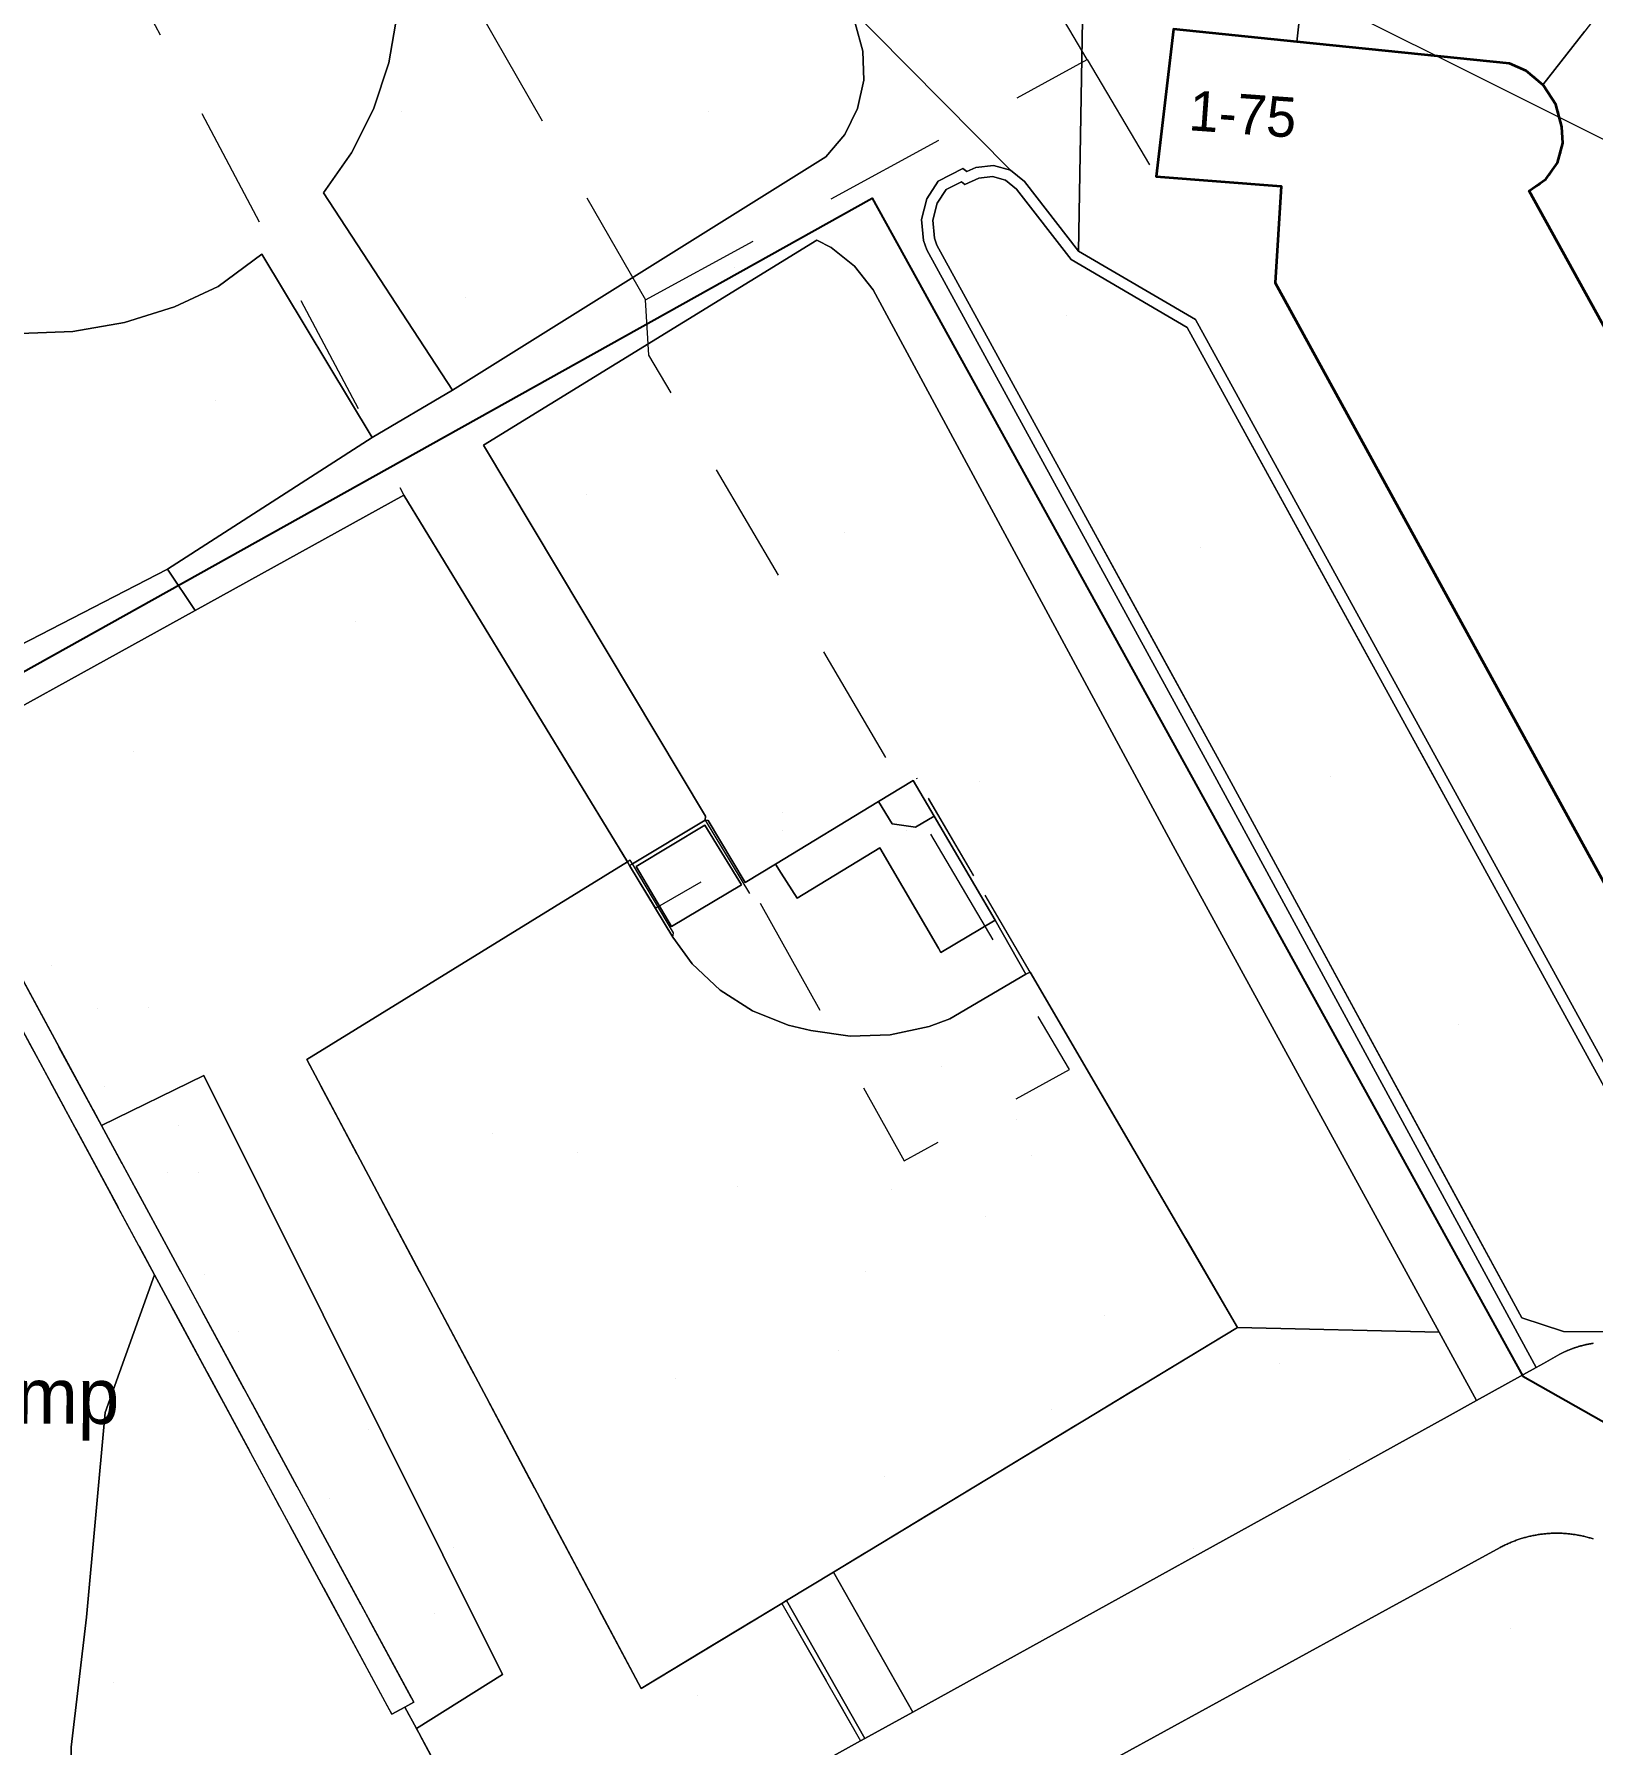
# Model space of a CAD drawing. Header units: metres. Extents: x 0 to 105485, y 0 to 425721.
# Drawn here: x 105259.01 to 105294, y 425458.07 to 425496.49 of the extents above; entities that cross this region are included whole.
import ezdxf
from ezdxf.enums import TextEntityAlignment as Align

# ---------------------------------------------------------------- set-up
doc = ezdxf.new("R2010")
doc.units = ezdxf.units.M
doc.header["$MEASUREMENT"] = 0
for name, pattern in [('GR-HAAG1-SO', [9, 6, -3]), ('IE-TERREINAFSCHEIDING_KUNSTMATIG-SO', [11, 4, -1, 4, -2]), ('KG-PERCEEL-SO', [19, 5.5, -4, 5.5, -4])]:
    doc.linetypes.add(name, pattern=pattern)
for name, color, linetype, lineweight in [('B-XX-GR-BEPLANTING_CULTUUR_BODEMBEDEKKER-G', 90, 'Continuous', 18), ('B-XX-GR-BEPLANTING_CULTUUR_ROOS-G', 90, 'Continuous', 18), ('B-XX-GR-BOOM-G', 90, 'Continuous', 13), ('B-XX-GR-GROENVOORZIENING-G', 80, 'Continuous', 18), ('B-XX-GR-HAAG-G', 90, 'GR-HAAG1-SO', 13), ('B-XX-IE-MEUBILAIR-G', 7, 'Continuous', 18), ('B-XX-IE-MEUBILAIR_WEGMEUBILAIR-G', 7, 'Continuous', 18), ('B-XX-IE-MEUBILAIR_WEGMEUBILAIR_AFVALBAK-G', 7, 'Continuous', 18), ('B-XX-IE-TERREINAFSCHEIDING_KUNSTMATIG_HEKWERK-G', 20, 'IE-TERREINAFSCHEIDING_KUNSTMATIG-SO', 18), ('B-XX-IE-TERREINAFSCHEIDING_KUNSTMATIG_MUUR-G', 90, 'IE-TERREINAFSCHEIDING_KUNSTMATIG-SO', 18), ('B-XX-KG-GRENS_PERCEEL-G', 150, 'KG-PERCEEL-SO', 18), ('B-XX-OG-BEBOUWING-G', 7, 'Continuous', 35), ('B-XX-OG-BEBOUWING_HUISNUMMER-T', 7, 'Continuous', 18), ('B-XX-OG-BEBOUWING_STRAATNAAM-T', 7, 'Continuous', 18), ('B-XX-OG-GRENS-G', 7, 'Continuous', 18), ('B-XX-VH-GESLOTENVERHARDING_ASFALT-G', 10, 'Continuous', 18), ('B-XX-VH-GESLOTENVERHARDING_KUNSTSTOF-G', 10, 'Continuous', 18), ('B-XX-VH-HALFVERHARDING-G', 130, 'Continuous', 18), ('B-XX-VH-ONVERHARD_ZAND-G', 210, 'Continuous', 18), ('B-XX-VH-OPENVERHARDING-G', 90, 'Continuous', 18), ('B-XX-VH-OPENVERHARDING_BETONSTRAATSTEEN-G', 90, 'Continuous', 18)]:
    doc.layers.add(name, color=color, linetype=linetype, lineweight=lineweight)
doc.layers.add('GIS-WEGVAKKEN', color=2, linetype='Continuous')

msp = doc.modelspace()

# ---------------------------------------------------------------- linework, layer by layer
at = {"layer": 'B-XX-GR-BEPLANTING_CULTUUR_BODEMBEDEKKER-G', "ltscale": 0.5}
for points in [[(105277.113, 425497.301), (105276.871, 425497.581), (105268.018, 425505.816), (105265.361, 425503.084), (105265.917, 425502.296), (105266.447, 425501.291), (105266.831, 425500.221), (105267.061, 425499.108), (105267.189, 425498.026), (105267.159, 425496.93), (105266.969, 425495.85), (105266.625, 425494.809), (105266.133, 425493.829), (105265.504, 425492.931), (105268.397, 425488.492), (105276.783, 425493.739), (105277.206, 425494.236), (105277.495, 425494.82), (105277.634, 425495.457), (105277.614, 425496.108), (105277.437, 425496.736)], [(105264.116, 425491.55), (105263.139, 425490.827), (105262.16, 425490.37), (105261.035, 425490.013), (105259.873, 425489.812), (105258.693, 425489.77), (105257.519, 425489.887), (105256.829, 425490.003), (105255.838, 425490.304), (105254.906, 425490.755), (105254.054, 425491.343), (105253.303, 425492.056), (105249.913, 425490.067), (105249.391, 425489.76), (105251.333, 425486.337), (105251.881, 425486.644), (105252.007, 425486.715), (105254.999, 425481.409), (105255.231, 425480.989), (105255.332, 425481.041), (105262.001, 425484.475), (105266.592, 425487.431)], [(105277.841, 425490.749), (105277.426, 425491.279), (105276.899, 425491.696), (105276.578, 425491.866), (105269.098, 425487.259), (105274.078, 425478.926), (105274.07, 425478.834), (105274.14, 425478.826), (105274.97, 425477.439), (105275.65, 425477.851), (105277.966, 425479.256), (105278.742, 425479.727), (105279.215, 425478.923), (105280.586, 425476.589), (105281.27, 425475.374), (105281.366, 425475.425), (105286.027, 425467.44), (105290.552, 425467.333), (105284.577, 425478.262)], [(105262.816, 425473.101), (105260.516, 425471.981), (105262.172, 425468.921), (105267.529, 425459.021), (105267.33, 425458.913), (105267.588, 425458.432), (105269.522, 425459.647)], [(105261.711, 425468.622), (105260.601, 425465.529), (105260.183, 425460.935), (105259.835, 425458.012), (105259.835, 425457.037), (105260.671, 425456.48), (105262.063, 425455.297), (105263.664, 425454.114), (105264.708, 425453.279), (105267.979, 425452.652), (105269.587, 425452.449), (105270.514, 425452.99), (105269.997, 425453.952), (105267.588, 425458.432), (105267.33, 425458.913), (105267.037, 425458.753)]]:
    msp.add_lwpolyline(points, close=True, dxfattribs=at)
msp.add_lwpolyline([(105294.014, 425462.691), (105293.99, 425462.699), (105293.967, 425462.706), (105293.944, 425462.713), (105293.92, 425462.719), (105293.896, 425462.726), (105293.873, 425462.732), (105293.849, 425462.738), (105293.825, 425462.744), (105293.801, 425462.75), (105293.777, 425462.755), (105293.753, 425462.761), (105293.729, 425462.766), (105293.705, 425462.77), (105293.681, 425462.775), (105293.657, 425462.779), (105293.633, 425462.783), (105293.609, 425462.787), (105293.585, 425462.791), (105293.56, 425462.794), (105293.536, 425462.798), (105293.512, 425462.801), (105293.487, 425462.803), (105293.463, 425462.806), (105293.439, 425462.808), (105293.414, 425462.811), (105293.39, 425462.812), (105293.365, 425462.814), (105293.341, 425462.816), (105293.316, 425462.817), (105293.292, 425462.818), (105293.267, 425462.819), (105293.243, 425462.819), (105293.218, 425462.819), (105293.194, 425462.82), (105293.169, 425462.819), (105293.145, 425462.819), (105293.12, 425462.819), (105293.096, 425462.818), (105293.071, 425462.817), (105293.047, 425462.816), (105293.022, 425462.814), (105292.998, 425462.812), (105292.973, 425462.811), (105292.949, 425462.808), (105292.925, 425462.806), (105292.9, 425462.804), (105292.876, 425462.801), (105292.851, 425462.798), (105292.827, 425462.795), (105292.803, 425462.791), (105292.779, 425462.787), (105292.754, 425462.783), (105292.73, 425462.779), (105292.706, 425462.775), (105292.682, 425462.77), (105292.658, 425462.766), (105292.634, 425462.761), (105292.61, 425462.755), (105292.586, 425462.75), (105292.562, 425462.744), (105292.539, 425462.739), (105292.515, 425462.732), (105292.491, 425462.726), (105292.468, 425462.72), (105292.444, 425462.713), (105292.42, 425462.706), (105292.397, 425462.699), (105292.374, 425462.691), (105292.35, 425462.684), (105292.327, 425462.676), (105292.304, 425462.668), (105292.281, 425462.66), (105292.258, 425462.651), (105292.235, 425462.643), (105292.212, 425462.634), (105292.189, 425462.625), (105292.167, 425462.615), (105292.144, 425462.606), (105292.121, 425462.596), (105292.099, 425462.586), (105292.077, 425462.576), (105292.054, 425462.566), (105292.032, 425462.556), (105292.01, 425462.545), (105291.988, 425462.534), (105291.966, 425462.523), (105291.945, 425462.512), (105291.923, 425462.5), (105291.923, 425462.5), (105289.431, 425461.133), (105279.329, 425455.593)], dxfattribs=at)
at = {"layer": 'B-XX-GR-BEPLANTING_CULTUUR_ROOS-G', "ltscale": 0.5}
msp.add_lwpolyline([(105292.405, 425467.661), (105293.346, 425467.352), (105294.909, 425467.341), (105296.557, 425466.41), (105297.061, 425466.747), (105297.107, 425467.267), (105296.966, 425467.915), (105284.893, 425489.9), (105282.287, 425491.429), (105281.061, 425493.008), (105280.812, 425493.209), (105280.524, 425493.291), (105280.217, 425493.254), (105279.906, 425493.111), (105279.827, 425493.178), (105279.48, 425493.001), (105279.279, 425492.693), (105279.185, 425492.313), (105279.222, 425491.91), (105279.277, 425491.752), (105285.739, 425479.945)], close=True, dxfattribs=at)
at = {"layer": 'B-XX-GR-BOOM-G', "color": 0, "true_color": 0x604a38}
for points in [[(105274.142, 425494.754, 3.529), (105274.142, 425494.754, 6.329)], [(105268.693, 425490.57, 3.565), (105268.693, 425490.57, 6.365)], [(105282.177, 425490.163, 3.396), (105282.177, 425490.163, 6.196)], [(105263.071, 425488.266, 3.715), (105263.071, 425488.266, 6.515)], [(105271.4, 425486.157, 3.82), (105271.4, 425486.157, 6.62)], [(105277.197, 425485.296, 4.273), (105277.197, 425485.296, 7.073)], [(105285.191, 425484.958, 3.349), (105285.191, 425484.958, 6.149)], [(105266.218, 425483.307, 3.522), (105266.218, 425483.307, 6.322)], [(105261.23, 425480.388, 3.513), (105261.23, 425480.388, 6.313)], [(105280.225, 425479.71, 4.157), (105280.225, 425479.71, 6.957)], [(105288.118, 425479.822, 3.355), (105288.118, 425479.822, 6.155)], [(105275.815, 425479.018, 4.061), (105275.815, 425479.018, 6.861)], [(105259.405, 425475.565, 3.62), (105259.405, 425475.565, 6.42)], [(105260.426, 425474.616, 3.625), (105260.426, 425474.616, 6.425)], [(105261.569, 425474.638, 3.653), (105261.569, 425474.638, 6.453)], [(105290.99, 425474.25, 3.43), (105290.99, 425474.25, 6.23)], [(105279.375, 425473.301, 3.936), (105279.375, 425473.301, 6.736)], [(105260.58, 425472.844, 3.634), (105260.58, 425472.844, 6.434)], [(105262.237, 425471.971, 3.776), (105262.237, 425471.971, 6.576)], [(105271.198, 425471.363, 3.942), (105271.198, 425471.363, 6.742)], [(105262.003, 425470.933, 3.67), (105262.003, 425470.933, 6.47)], [(105262.686, 425470.921, 3.783), (105262.686, 425470.921, 6.583)], [(105262.839, 425468.626, 3.679), (105262.839, 425468.626, 6.479)], [(105283.035, 425467.713, 3.971), (105283.035, 425467.713, 6.771)], [(105263.588, 425467.352, 3.72), (105263.588, 425467.352, 6.52)], [(105286.978, 425466.625, 3.938), (105286.978, 425466.625, 6.738)], [(105266.515, 425465.146, 3.86), (105266.515, 425465.146, 6.66)], [(105265.634, 425463.608, 3.875), (105265.634, 425463.608, 6.675)], [(105268.419, 425462.499, 3.933), (105268.419, 425462.499, 6.733)], [(105268.003, 425461.01, 3.885), (105268.003, 425461.01, 6.685)], [(105292.157, 425460.669, 3.564), (105292.157, 425460.669, 6.364)], [(105260.794, 425459.477, 3.294), (105260.794, 425459.477, 6.094)], [(105273.891, 425459.182, 3.845), (105273.891, 425459.182, 6.645)]]:
    msp.add_polyline3d(points, dxfattribs=at)
at = {"layer": 'B-XX-GR-GROENVOORZIENING-G', "ltscale": 0.5}
for points in [[(105272.328, 425477.902), (105267.307, 425486.136), (105262.622, 425483.549), (105256.006, 425479.895), (105255.917, 425479.817), (105256.196, 425479.965), (105256.387, 425479.612), (105260.516, 425471.981), (105262.816, 425473.101), (105269.522, 425459.647), (105267.588, 425458.432), (105269.997, 425453.952), (105277.562, 425458.153), (105277.656, 425458.205), (105275.902, 425461.309), (105275.792, 425461.243), (105272.634, 425459.331), (105265.126, 425473.463)], [(105290.729, 425465.432), (105291.391, 425465.798), (105290.552, 425467.333), (105286.027, 425467.44), (105276.957, 425461.948), (105278.736, 425458.802)]]:
    msp.add_lwpolyline(points, close=True, dxfattribs=at)
msp.add_lwpolyline([(105253.236, 425443.14), (105264.11, 425449.252), (105269.587, 425452.449), (105267.979, 425452.652), (105264.708, 425453.279), (105263.664, 425454.114), (105262.063, 425455.297), (105260.671, 425456.48), (105259.835, 425457.037), (105259.835, 425458.012), (105260.183, 425460.935), (105260.601, 425465.529), (105261.711, 425468.622), (105256.141, 425478.944)], dxfattribs=at)
at = {"layer": 'B-XX-GR-HAAG-G', "color": 0, "ltscale": 0.5, "true_color": 0x427036}
for points in [[(105292.405, 425467.661, 3.44), (105291.072, 425470.118, 3.429), (105289.739, 425472.575, 3.426), (105288.405, 425475.031, 3.388), (105287.072, 425477.488, 3.374), (105285.739, 425479.945, 3.365), (105284.447, 425482.306, 3.354), (105283.154, 425484.668, 3.362), (105281.862, 425487.029, 3.365), (105280.569, 425489.391, 3.39), (105279.277, 425491.752, 3.362), (105279.222, 425491.91, 3.359), (105279.185, 425492.313, 3.355), (105279.279, 425492.693, 3.341), (105279.48, 425493.001, 3.322), (105279.827, 425493.178, 3.312), (105279.906, 425493.111, 3.315), (105280.217, 425493.254, 3.308), (105280.524, 425493.291, 3.302), (105280.812, 425493.209, 3.296), (105281.061, 425493.008, 3.299), (105282.287, 425491.429, 3.366), (105283.59, 425490.665, 3.372), (105284.893, 425489.9, 3.385), (105286.234, 425487.457, 3.397), (105287.576, 425485.014, 3.37), (105288.917, 425482.572, 3.387), (105290.259, 425480.129, 3.394), (105291.6, 425477.686, 3.395), (105292.942, 425475.243, 3.416), (105294.283, 425472.801, 3.451)], [(105294.909, 425467.341, 3.446), (105293.346, 425467.352, 3.438), (105292.405, 425467.661, 3.44)]]:
    msp.add_polyline3d(points, dxfattribs=at)
at = {"layer": 'B-XX-IE-MEUBILAIR-G', "color": 0, "true_color": 0x604a38}
for points in [[(105275.312, 425492.818, 3.363), (105275.312, 425492.818, 4.863)], [(105274.72, 425491.25, 3.339), (105274.72, 425491.25, 4.839)], [(105266.108, 425487.12, 3.313), (105266.108, 425487.12, 4.813)], [(105281.072, 425472.106, 3.942), (105281.072, 425472.106, 6.942)], [(105278.264, 425470.537, 3.967), (105278.264, 425470.537, 6.967)], [(105280.377, 425469.933, 3.962), (105280.377, 425469.933, 6.962)], [(105277.68, 425468.709, 3.971), (105277.68, 425468.709, 6.971)], [(105277.059, 425466.927, 3.956), (105277.059, 425466.927, 6.956)], [(105288.549, 425464.468, 3.543), (105288.549, 425464.468, 6.543)], [(105285.041, 425462.481, 3.519), (105285.041, 425462.481, 6.519)], [(105281.638, 425460.491, 3.55), (105281.638, 425460.491, 6.55)], [(105288.24, 425460.48, 3.456), (105288.24, 425460.48, 4.956)]]:
    msp.add_polyline3d(points, dxfattribs=at)
at = {"layer": 'B-XX-IE-MEUBILAIR_WEGMEUBILAIR-G', "color": 0, "true_color": 0x604a38}
for points in [[(105278.6, 425478.6, 4.007), (105278.6, 425478.6, 5.507)], [(105269.3, 425471.8, 3.913), (105269.3, 425471.8, 5.413)], [(105281.4, 425471.3, 3.954), (105281.4, 425471.3, 5.454)], [(105274.8, 425470.6, 3.951), (105274.8, 425470.6, 5.451)], [(105273.4, 425466.3, 3.929), (105273.4, 425466.3, 5.429)], [(105281.85, 425465.6, 3.979), (105281.85, 425465.6, 5.479)], [(105278.1, 425464.1, 3.935), (105278.1, 425464.1, 5.435)]]:
    msp.add_polyline3d(points, dxfattribs=at)
at = {"layer": 'B-XX-IE-MEUBILAIR_WEGMEUBILAIR_AFVALBAK-G', "color": 0, "true_color": 0x604a38}
for points in [[(105267.256, 425494.749, 3.965), (105267.256, 425494.749, 5.465)], [(105275.8, 425478.6, 4.02), (105275.8, 425478.6, 5.52)]]:
    msp.add_polyline3d(points, dxfattribs=at)
at = {"layer": 'B-XX-IE-TERREINAFSCHEIDING_KUNSTMATIG_HEKWERK-G', "ltscale": 0.5, "flags": 128}
for points in [[(105281.366, 425475.425), (105278.825, 425479.778)], [(105274.07, 425478.834), (105275.065, 425477.189)], [(105281.366, 425475.425), (105286.027, 425467.44), (105276.957, 425461.948), (105275.902, 425461.309), (105275.792, 425461.243), (105272.634, 425459.331), (105265.126, 425473.463), (105272.328, 425477.902)], [(105273.348, 425476.205), (105273.358, 425476.305), (105272.439, 425477.858), (105272.39, 425477.94), (105272.328, 425477.902)], [(105275.792, 425461.243), (105277.562, 425458.153)], [(105271.238, 425451.7), (105270.514, 425452.99), (105269.997, 425453.952), (105267.588, 425458.432), (105267.33, 425458.913)]]:
    msp.add_lwpolyline(points, dxfattribs=at)
at = {"layer": 'B-XX-IE-TERREINAFSCHEIDING_KUNSTMATIG_HEKWERK-G', "color": 0, "ltscale": 0.5, "true_color": 0x8c7868}
for points in [[(105281.366, 425475.425, 4.092), (105280.095, 425477.601, 4.086), (105278.825, 425479.778, 4.077)], [(105274.07, 425478.834, 4.023), (105275.065, 425477.189, 3.873)], [(105281.366, 425475.425, 4.092), (105282.531, 425473.429, 4.036), (105283.697, 425471.432, 4.035), (105284.862, 425469.436, 3.966), (105286.027, 425467.44, 3.973), (105283.76, 425466.067, 3.981), (105281.492, 425464.694, 3.963), (105279.224, 425463.321, 3.939), (105276.957, 425461.948, 3.918), (105275.902, 425461.309, 3.901), (105275.792, 425461.243, 3.9), (105274.213, 425460.287, 3.93), (105272.634, 425459.331, 3.857), (105271.383, 425461.686, 3.913), (105270.131, 425464.042, 3.9), (105268.88, 425466.397, 3.892), (105267.629, 425468.752, 3.882), (105266.377, 425471.108, 3.859), (105265.126, 425473.463, 3.83), (105267.527, 425474.943, 3.879), (105269.927, 425476.422, 3.895), (105272.328, 425477.902, 3.871)], [(105273.348, 425476.205, 3.879), (105273.358, 425476.305, 3.876), (105272.439, 425477.858, 3.873), (105272.39, 425477.94, 3.873), (105272.328, 425477.902, 3.871)], [(105275.792, 425461.243, 3.9), (105276.677, 425459.698, 3.744), (105277.562, 425458.153, 3.53)], [(105271.238, 425451.7, 3.389), (105270.514, 425452.99, 3.393), (105269.997, 425453.952, 3.512), (105268.792, 425456.192, 3.549), (105267.588, 425458.432, 3.549), (105267.33, 425458.913, 3.496)]]:
    msp.add_polyline3d(points, dxfattribs=at)
at = {"layer": 'B-XX-IE-TERREINAFSCHEIDING_KUNSTMATIG_MUUR-G', "ltscale": 0.5}
msp.add_lwpolyline([(105255.917, 425479.817), (105255.887, 425479.801), (105255.731, 425479.718), (105255.752, 425479.664), (105255.897, 425479.395), (105256.141, 425478.944), (105261.711, 425468.622), (105267.037, 425458.753), (105267.33, 425458.913), (105267.529, 425459.021), (105262.172, 425468.921), (105260.516, 425471.981), (105256.387, 425479.612), (105256.196, 425479.965)], close=True, dxfattribs=at)
at = {"layer": 'B-XX-IE-TERREINAFSCHEIDING_KUNSTMATIG_MUUR-G', "ltscale": 0.5, "flags": 128}
msp.add_lwpolyline([(105255.917, 425479.817), (105256.196, 425479.965), (105256.387, 425479.612), (105260.516, 425471.981), (105262.172, 425468.921), (105267.529, 425459.021), (105267.33, 425458.913), (105267.037, 425458.753), (105261.711, 425468.622), (105256.141, 425478.944), (105255.897, 425479.395), (105255.752, 425479.664)], dxfattribs=at)
at = {"layer": 'B-XX-IE-TERREINAFSCHEIDING_KUNSTMATIG_MUUR-G', "color": 0, "ltscale": 0.5, "true_color": 0x8c7868}
msp.add_polyline3d([(105255.917, 425479.817, 3.21), (105256.196, 425479.965, 3.216), (105256.387, 425479.612, 3.237), (105257.763, 425477.068, 3.487), (105259.14, 425474.525, 3.537), (105260.516, 425471.981, 3.445), (105261.344, 425470.451, 3.521), (105262.172, 425468.921, 3.557), (105263.511, 425466.446, 3.671), (105264.851, 425463.971, 3.611), (105266.19, 425461.496, 3.892), (105267.529, 425459.021, 3.573), (105267.33, 425458.913, 3.496), (105267.037, 425458.753, 3.476), (105265.705, 425461.22, 3.537), (105264.374, 425463.688, 3.501), (105263.042, 425466.155, 3.509), (105261.711, 425468.622, 3.41), (105260.318, 425471.203, 3.433), (105258.926, 425473.783, 3.304), (105257.534, 425476.363, 3.401), (105256.141, 425478.944, 3.295), (105255.897, 425479.395, 3.215), (105255.752, 425479.664, 3.203)], dxfattribs=at)
at = {"layer": 'B-XX-KG-GRENS_PERCEEL-G', "ltscale": 0.5, "flags": 128}
for points in [[(105253.885, 425511.503), (105267.307, 425486.136), (105272.955, 425476.859), (105274.783, 425477.912), (105278.54, 425471.183), (105282.252, 425473.236), (105272.811, 425489.283), (105272.732, 425490.525)], [(105282.65, 425495.921), (105277.562, 425504.532), (105267.759, 425499.153), (105272.732, 425490.525)], [(105284.202, 425493.294), (105284.591, 425496.603), (105292.131, 425495.831)], [(105272.732, 425490.525), (105282.65, 425495.921)], [(105282.65, 425495.921), (105284.202, 425493.294)], [(105293.305, 425494.412), (105293.24, 425494.73), (105293.115, 425495.03), (105292.933, 425495.3), (105292.703, 425495.528), (105292.432, 425495.708), (105292.131, 425495.831)], [(105292.572, 425492.976), (105292.82, 425493.125), (105293.03, 425493.325), (105293.189, 425493.566), (105293.291, 425493.837), (105293.33, 425494.124), (105293.305, 425494.412)], [(105284.202, 425493.294), (105287.003, 425493.079), (105286.872, 425490.904), (105300.598, 425465.856), (105299.294, 425465.16)], [(105292.572, 425492.976), (105303.758, 425472.701), (105302.692, 425471.977), (105304.807, 425468.273), (105307.859, 425470.085), (105308.916, 425468.307)]]:
    msp.add_lwpolyline(points, dxfattribs=at)
at = {"layer": 'B-XX-OG-BEBOUWING-G', "ltscale": 0.5}
msp.add_lwpolyline([(105303.758, 425472.701), (105292.572, 425492.976), (105292.945, 425493.233), (105293.207, 425493.603), (105293.326, 425494.04), (105293.305, 425494.412), (105293.174, 425494.908), (105292.898, 425495.341), (105292.881, 425495.355), (105292.503, 425495.668), (105292.131, 425495.831), (105287.359, 425496.32), (105284.591, 425496.603), (105284.202, 425493.294), (105287.003, 425493.079), (105286.872, 425490.904), (105286.952, 425490.759), (105300.598, 425465.856)], dxfattribs=at)
at = {"layer": 'B-XX-OG-GRENS-G'}
msp.add_polyline3d([(105292.5, 425507.5, 3.355), (105302.5, 425497.5, 3.439), (105297.5, 425492.5, 3.469), (105287.5, 425497.5, 3.41)], close=True, dxfattribs=at)
at = {"layer": 'B-XX-VH-GESLOTENVERHARDING_ASFALT-G', "ltscale": 0.5}
msp.add_lwpolyline([(105277.437, 425496.736), (105277.614, 425496.108), (105277.634, 425495.457), (105277.495, 425494.82), (105277.206, 425494.236), (105276.783, 425493.739), (105268.397, 425488.492), (105266.592, 425487.431), (105262.001, 425484.475), (105262.622, 425483.549), (105267.307, 425486.136), (105272.328, 425477.902), (105272.377, 425477.821), (105272.439, 425477.858), (105274.07, 425478.834), (105274.078, 425478.926), (105269.098, 425487.259), (105276.578, 425491.866), (105276.899, 425491.696), (105277.426, 425491.279), (105277.841, 425490.749), (105284.577, 425478.262), (105290.552, 425467.333), (105291.391, 425465.798), (105292.729, 425466.54), (105285.519, 425479.825), (105279.048, 425491.65), (105278.976, 425491.857), (105278.932, 425492.332), (105279.047, 425492.794), (105279.307, 425493.193), (105279.861, 425493.477), (105279.946, 425493.405), (105280.148, 425493.498), (105280.545, 425493.545), (105280.929, 425493.435), (105277.113, 425497.301)], dxfattribs=at)
msp.add_lwpolyline([(105262.622, 425483.549), (105262.001, 425484.475), (105255.332, 425481.041), (105255.231, 425480.989), (105255.757, 425480.036), (105255.887, 425479.801), (105255.917, 425479.817), (105256.006, 425479.895)], close=True, dxfattribs=at)
at = {"layer": 'B-XX-VH-GESLOTENVERHARDING_KUNSTSTOF-G', "ltscale": 0.5}
msp.add_lwpolyline([(105281.366, 425475.425), (105281.27, 425475.374), (105279.569, 425474.373), (105279.105, 425474.204), (105278.227, 425474.015), (105277.33, 425473.985), (105276.442, 425474.114), (105275.933, 425474.235), (105275.135, 425474.556), (105274.411, 425475.018), (105273.784, 425475.607), (105273.348, 425476.205), (105272.377, 425477.821), (105272.328, 425477.902), (105265.126, 425473.463), (105272.634, 425459.331), (105275.792, 425461.243), (105275.902, 425461.309), (105276.957, 425461.948), (105286.027, 425467.44)], close=True, dxfattribs=at)
at = {"layer": 'B-XX-VH-HALFVERHARDING-G', "ltscale": 0.5}
msp.add_lwpolyline([(105273.315, 425476.445), (105274.886, 425477.385), (105274.066, 425478.722), (105272.522, 425477.792)], close=True, dxfattribs=at)
at = {"layer": 'B-XX-VH-ONVERHARD_ZAND-G', "ltscale": 0.5}
msp.add_lwpolyline([(105297.203, 425468.003), (105285.079, 425490.081), (105282.455, 425491.62), (105281.241, 425493.184), (105280.929, 425493.435), (105280.545, 425493.545), (105280.148, 425493.498), (105279.946, 425493.405), (105279.861, 425493.477), (105279.307, 425493.193), (105279.047, 425492.794), (105278.932, 425492.332), (105278.976, 425491.857), (105279.048, 425491.65), (105285.519, 425479.825), (105292.729, 425466.54), (105292.896, 425466.633), (105293.26, 425466.838), (105293.307, 425466.862), (105293.355, 425466.886), (105293.355, 425466.886), (105293.367, 425466.892), (105293.38, 425466.898), (105293.392, 425466.903), (105293.405, 425466.909), (105293.418, 425466.914), (105293.43, 425466.92), (105293.443, 425466.925), (105293.456, 425466.931), (105293.468, 425466.936), (105293.481, 425466.941), (105293.494, 425466.946), (105293.507, 425466.951), (105293.52, 425466.956), (105293.532, 425466.961), (105293.545, 425466.966), (105293.558, 425466.971), (105293.571, 425466.975), (105293.584, 425466.98), (105293.597, 425466.984), (105293.61, 425466.989), (105293.623, 425466.993), (105293.636, 425466.997), (105293.649, 425467.002), (105293.663, 425467.006), (105293.676, 425467.01), (105293.689, 425467.014), (105293.702, 425467.018), (105293.715, 425467.021), (105293.729, 425467.025), (105293.742, 425467.029), (105293.755, 425467.032), (105293.768, 425467.036), (105293.782, 425467.039), (105293.795, 425467.043), (105293.808, 425467.046), (105293.822, 425467.049), (105293.835, 425467.052), (105293.849, 425467.055), (105293.862, 425467.058), (105293.876, 425467.061), (105293.889, 425467.064), (105293.903, 425467.067), (105293.916, 425467.069), (105293.93, 425467.072), (105293.943, 425467.074), (105293.957, 425467.077), (105293.97, 425467.079), (105293.984, 425467.081), (105293.997, 425467.084), (105294.011, 425467.086)], dxfattribs=at)
msp.add_lwpolyline([(105292.405, 425467.661), (105285.739, 425479.945), (105279.277, 425491.752), (105279.222, 425491.91), (105279.185, 425492.313), (105279.279, 425492.693), (105279.48, 425493.001), (105279.827, 425493.178), (105279.906, 425493.111), (105280.217, 425493.254), (105280.524, 425493.291), (105280.812, 425493.209), (105281.061, 425493.008), (105282.287, 425491.429), (105284.893, 425489.9), (105296.966, 425467.915), (105297.107, 425467.267), (105297.061, 425466.747), (105296.557, 425466.41), (105294.909, 425467.341), (105293.346, 425467.352)], close=True, dxfattribs=at)
at = {"layer": 'B-XX-VH-OPENVERHARDING-G', "ltscale": 0.5}
for points in [[(105287.869, 425500.878), (105287.444, 425500.399), (105286.731, 425499.8), (105285.783, 425499.214), (105284.835, 425498.83), (105283.839, 425498.598), (105282.818, 425498.524), (105282.577, 425498.547), (105282.455, 425491.62), (105285.079, 425490.081), (105297.203, 425468.003), (105299.294, 425465.16), (105300.598, 425465.856), (105286.952, 425490.759), (105286.872, 425490.904), (105287.003, 425493.079), (105284.202, 425493.294), (105284.591, 425496.603), (105287.359, 425496.32)], [(105278.742, 425479.727), (105277.966, 425479.256), (105278.272, 425478.751), (105278.796, 425478.677), (105279.215, 425478.923)], [(105277.993, 425478.217), (105279.311, 425475.963), (105279.367, 425475.866), (105280.586, 425476.589), (105279.215, 425478.923), (105278.796, 425478.677), (105278.272, 425478.751), (105277.966, 425479.256), (105275.65, 425477.851), (105275.781, 425477.645), (105276.14, 425477.082)], [(105279.311, 425475.963), (105277.993, 425478.217), (105276.14, 425477.082), (105275.781, 425477.645), (105275.65, 425477.851), (105274.97, 425477.439), (105274.14, 425478.826), (105274.07, 425478.834), (105272.439, 425477.858), (105272.377, 425477.821), (105273.348, 425476.205), (105273.784, 425475.607), (105274.411, 425475.018), (105275.135, 425474.556), (105275.933, 425474.235), (105276.442, 425474.114), (105277.33, 425473.985), (105278.227, 425474.015), (105279.105, 425474.204), (105279.569, 425474.373), (105281.27, 425475.374), (105280.586, 425476.589), (105279.367, 425475.866)], [(105273.315, 425476.445), (105272.522, 425477.792), (105274.066, 425478.722), (105274.886, 425477.385)]]:
    msp.add_lwpolyline(points, close=True, dxfattribs=at)
for points in [[(105287.869, 425500.878), (105287.359, 425496.32), (105292.131, 425495.831), (105292.503, 425495.668), (105292.881, 425495.355), (105293.823, 425496.56)], [(105277.113, 425497.301), (105280.929, 425493.435), (105281.241, 425493.184), (105282.455, 425491.62), (105282.577, 425498.547)], [(105258.693, 425489.77), (105259.873, 425489.812), (105261.035, 425490.013), (105262.16, 425490.37), (105263.139, 425490.827), (105264.116, 425491.55), (105266.592, 425487.431), (105268.397, 425488.492), (105265.504, 425492.931), (105266.133, 425493.829), (105266.625, 425494.809), (105266.969, 425495.85), (105267.159, 425496.93)], [(105294.011, 425467.086), (105293.997, 425467.084), (105293.984, 425467.081), (105293.97, 425467.079), (105293.957, 425467.077), (105293.943, 425467.074), (105293.93, 425467.072), (105293.916, 425467.069), (105293.903, 425467.067), (105293.889, 425467.064), (105293.876, 425467.061), (105293.862, 425467.058), (105293.849, 425467.055), (105293.835, 425467.052), (105293.822, 425467.049), (105293.808, 425467.046), (105293.795, 425467.043), (105293.782, 425467.039), (105293.768, 425467.036), (105293.755, 425467.032), (105293.742, 425467.029), (105293.729, 425467.025), (105293.715, 425467.021), (105293.702, 425467.018), (105293.689, 425467.014), (105293.676, 425467.01), (105293.663, 425467.006), (105293.649, 425467.002), (105293.636, 425466.997), (105293.623, 425466.993), (105293.61, 425466.989), (105293.597, 425466.984), (105293.584, 425466.98), (105293.571, 425466.975), (105293.558, 425466.971), (105293.545, 425466.966), (105293.532, 425466.961), (105293.52, 425466.956), (105293.507, 425466.951), (105293.494, 425466.946), (105293.481, 425466.941), (105293.468, 425466.936), (105293.456, 425466.931), (105293.443, 425466.925), (105293.43, 425466.92), (105293.418, 425466.914), (105293.405, 425466.909), (105293.392, 425466.903), (105293.38, 425466.898), (105293.367, 425466.892), (105293.355, 425466.886), (105293.355, 425466.886), (105293.307, 425466.862), (105293.26, 425466.838), (105292.896, 425466.633), (105292.729, 425466.54), (105291.391, 425465.798), (105290.729, 425465.432), (105278.736, 425458.802), (105277.656, 425458.205), (105277.562, 425458.153), (105269.997, 425453.952)], [(105279.329, 425455.593), (105289.431, 425461.133), (105291.923, 425462.5), (105291.923, 425462.5), (105291.945, 425462.512), (105291.966, 425462.523), (105291.988, 425462.534), (105292.01, 425462.545), (105292.032, 425462.556), (105292.054, 425462.566), (105292.077, 425462.576), (105292.099, 425462.586), (105292.121, 425462.596), (105292.144, 425462.606), (105292.167, 425462.615), (105292.189, 425462.625), (105292.212, 425462.634), (105292.235, 425462.643), (105292.258, 425462.651), (105292.281, 425462.66), (105292.304, 425462.668), (105292.327, 425462.676), (105292.35, 425462.684), (105292.374, 425462.691), (105292.397, 425462.699), (105292.42, 425462.706), (105292.444, 425462.713), (105292.468, 425462.72), (105292.491, 425462.726), (105292.515, 425462.732), (105292.539, 425462.739), (105292.562, 425462.744), (105292.586, 425462.75), (105292.61, 425462.755), (105292.634, 425462.761), (105292.658, 425462.766), (105292.682, 425462.77), (105292.706, 425462.775), (105292.73, 425462.779), (105292.754, 425462.783), (105292.779, 425462.787), (105292.803, 425462.791), (105292.827, 425462.795), (105292.851, 425462.798), (105292.876, 425462.801), (105292.9, 425462.804), (105292.925, 425462.806), (105292.949, 425462.808), (105292.973, 425462.811), (105292.998, 425462.812), (105293.022, 425462.814), (105293.047, 425462.816), (105293.071, 425462.817), (105293.096, 425462.818), (105293.12, 425462.819), (105293.145, 425462.819), (105293.169, 425462.819), (105293.194, 425462.82), (105293.218, 425462.819), (105293.243, 425462.819), (105293.267, 425462.819), (105293.292, 425462.818), (105293.316, 425462.817), (105293.341, 425462.816), (105293.365, 425462.814), (105293.39, 425462.812), (105293.414, 425462.811), (105293.439, 425462.808), (105293.463, 425462.806), (105293.487, 425462.803), (105293.512, 425462.801), (105293.536, 425462.798), (105293.56, 425462.794), (105293.585, 425462.791), (105293.609, 425462.787), (105293.633, 425462.783), (105293.657, 425462.779), (105293.681, 425462.775), (105293.705, 425462.77), (105293.729, 425462.766), (105293.753, 425462.761), (105293.777, 425462.755), (105293.801, 425462.75), (105293.825, 425462.744), (105293.849, 425462.738), (105293.873, 425462.732), (105293.896, 425462.726), (105293.92, 425462.719), (105293.944, 425462.713), (105293.967, 425462.706), (105293.99, 425462.699), (105294.014, 425462.691)]]:
    msp.add_lwpolyline(points, dxfattribs=at)
at = {"layer": 'B-XX-VH-OPENVERHARDING_BETONSTRAATSTEEN-G', "ltscale": 0.5}
for points in [[(105312.213, 425508.832), (105306.726, 425513.462), (105293.487, 425497.57), (105294.147, 425496.98), (105293.823, 425496.56), (105292.881, 425495.355), (105292.898, 425495.341), (105293.174, 425494.908), (105293.305, 425494.412), (105293.326, 425494.04), (105293.207, 425493.603), (105292.945, 425493.233), (105292.572, 425492.976), (105303.758, 425472.701), (105302.692, 425471.977), (105304.807, 425468.273), (105307.859, 425470.085), (105308.229, 425469.462), (105311.481, 425471.395), (105301.264, 425489.743), (105302.01, 425496.777)], [(105276.957, 425461.948), (105275.902, 425461.309), (105277.656, 425458.205), (105278.736, 425458.802)]]:
    msp.add_lwpolyline(points, close=True, dxfattribs=at)
at = {"layer": 'GIS-WEGVAKKEN'}
msp.add_lwpolyline([(105229.428, 425460.292), (105247.34, 425470.37), (105246.89, 425475.54), (105277.82, 425492.81), (105292.43, 425466.35), (105296.745, 425463.907)], dxfattribs=at)

# ---------------------------------------------------------------- texts
at = {"layer": 'B-XX-OG-BEBOUWING_HUISNUMMER-T'}
msp.add_text('1-75', height=0.9, rotation=355.9, dxfattribs=at).set_placement((105286.145, 425494.698), align=Align.MIDDLE_CENTER)
at = {"layer": 'B-XX-OG-BEBOUWING_STRAATNAAM-T'}
msp.add_text('Tolbrugkamp', height=1.25, rotation=359.8, dxfattribs=at).set_placement((105256.041, 425465.917), align=Align.MIDDLE_CENTER)

doc.saveas('drawing.dxf')
